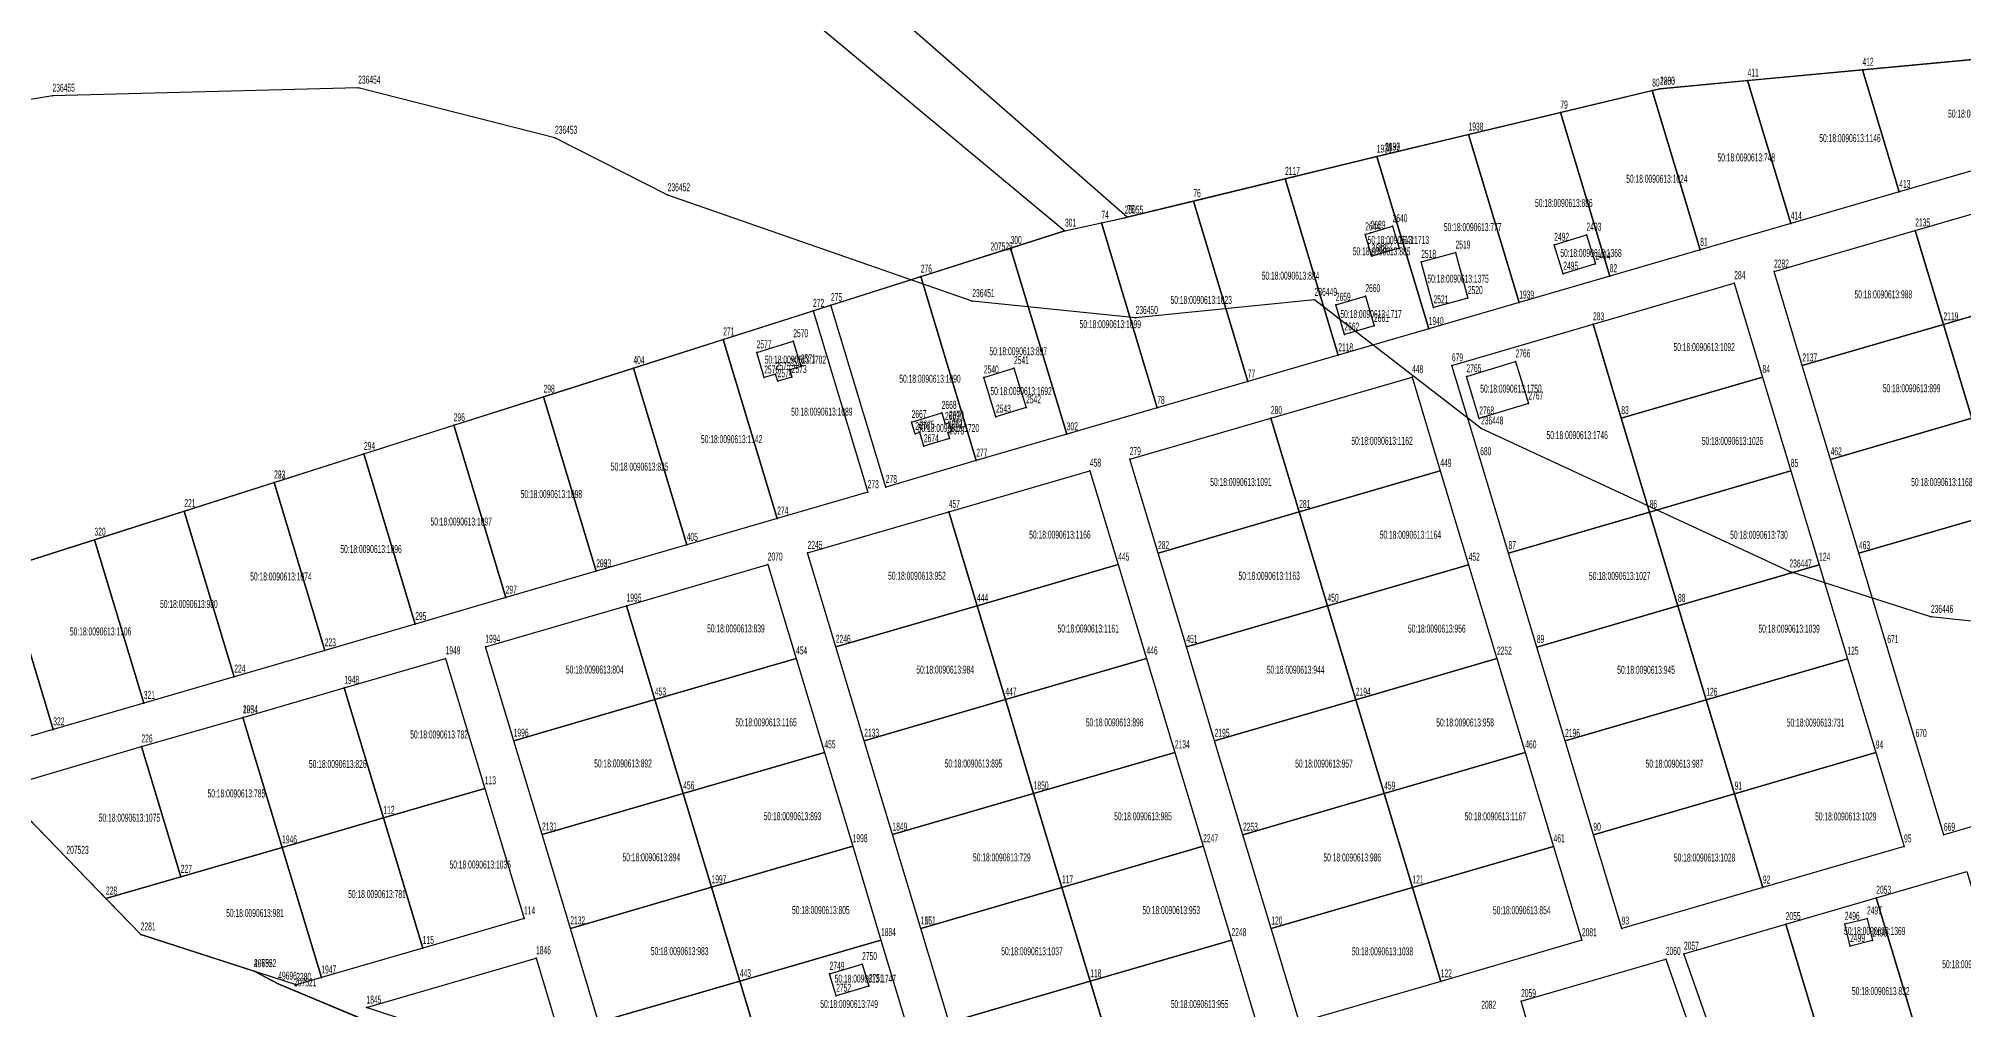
# Model space of a CAD drawing. Extents: x 1277570 to 1279623, y 422293 to 424918.
# Drawn here: x 1278374 to 1278885, y 424213 to 424471 of the extents above; entities that cross this region are included whole.
import ezdxf

# ---------------------------------------------------------------- set-up
doc = ezdxf.new("R2010")
doc.units = 0
doc.layers.get('0').update_dxf_attribs({"linetype": 'CONTINUOUS'})

msp = doc.modelspace()

# ---------------------------------------------------------------- linework, layer by layer
at = {"color": 7, "linetype": 'CONTINUOUS'}
for points in [[(1278217.310002, 424630.240002), (1278459.419999, 424646.09), (1278495.090002, 424652.710002), (1278557.289999, 424634.169999), (1278569.179999, 424579.909998), (1278540.079999, 424569), (1278495.13, 424567.680001), (1278489.159999, 424516.739998), (1278565.220002, 424487.300001), (1278646.220001, 424419.919999), (1278341.440001, 424322.930001), (1278339.080002, 424342.91), (1278305.419999, 424441.240001), (1278290.05, 424503.210001)], [(1278857.769999, 424462.590001), (1278898.489998, 424466.4), (1278906.03, 424441.400002), (1278867.539998, 424430.2)], [(1278827.3, 424459.730001), (1278857.769999, 424462.590001), (1278867.539998, 424430.2), (1278838.74, 424421.819999)], [(1278777.639998, 424451.229998), (1278801.989998, 424457.060001), (1278814.729999, 424414.839998), (1278790.719998, 424407.849998)], [(1278801.989998, 424457.060001), (1278804.060001, 424457.560002), (1278827.3, 424459.730001), (1278838.74, 424421.819999), (1278814.729999, 424414.839998)], [(1278753.279998, 424445.4), (1278777.639998, 424451.229998), (1278790.719998, 424407.849998), (1278766.720002, 424400.860002)], [(1278728.929998, 424439.559998), (1278731.119998, 424440.090002), (1278753.279998, 424445.4), (1278766.720002, 424400.860002), (1278742.710001, 424393.880001)], [(1278704.599999, 424433.659999), (1278728.929998, 424439.559998), (1278742.710001, 424393.880001), (1278718.71, 424386.89)], [(1278680.270001, 424427.760001), (1278704.599999, 424433.659999), (1278718.71, 424386.89), (1278694.699999, 424379.909999)], [(1278871.759998, 424419.980001), (1278909.199998, 424430.870001), (1278916.709998, 424405.980001), (1278879.259998, 424395.080001)], [(1278655.879999, 424422.019998), (1278662.749999, 424423.510002), (1278680.270001, 424427.760001), (1278694.699999, 424379.909999), (1278670.699998, 424372.919999)], [(1278631.789998, 424415.33), (1278646.220001, 424419.919999), (1278655.879999, 424422.019998), (1278670.699998, 424372.919999), (1278646.690002, 424365.929998)], [(1278727.299999, 424419.360002), (1278733.120002, 424421.11), (1278734.850001, 424415.33), (1278729.029999, 424413.590001), (1278727.6, 424413.16), (1278725.870001, 424418.930002)], [(1278834.309998, 424409.080001), (1278871.759998, 424419.980001), (1278879.259998, 424395.080001), (1278841.819998, 424384.180002)], [(1278607.960001, 424407.739999), (1278631.789998, 424415.33), (1278646.690002, 424365.929998), (1278622.690001, 424358.950002)], [(1278776.009999, 424416.180001), (1278784.570002, 424418.840002), (1278786.950002, 424411.170001), (1278778.4, 424408.509999)], [(1278740.720002, 424411.649998), (1278749.829999, 424414.11), (1278753.099998, 424402.059998), (1278743.99, 424399.59)], [(1278584.140001, 424400.170002), (1278607.960001, 424407.739999), (1278622.690001, 424358.950002), (1278598.68, 424351.960001)], [(1278786.300001, 424395.1), (1278823.750001, 424406), (1278831.250001, 424381.11), (1278793.800001, 424370.21)], [(1278879.259998, 424395.080001), (1278916.709998, 424405.980001), (1278924.219998, 424381.090001), (1278886.769998, 424370.190001)], [(1278718.059999, 424400.280001), (1278725.899998, 424402.559999), (1278728.199998, 424394.67), (1278720.349999, 424392.390002)], [(1278555.549999, 424391.069999), (1278579.380001, 424398.65), (1278593.879998, 424350.570001), (1278569.880002, 424343.580001)], [(1278748.850001, 424384.200001), (1278786.300001, 424395.1), (1278793.800001, 424370.21), (1278801.320001, 424345.32), (1278763.870001, 424334.420001), (1278756.360001, 424359.32)], [(1278841.819998, 424384.180002), (1278879.259998, 424395.080001), (1278886.769998, 424370.190001), (1278849.329999, 424359.290002)], [(1278531.719998, 424383.479998), (1278555.549999, 424391.069999), (1278569.880002, 424343.580001), (1278545.870001, 424336.59)], [(1278574.14, 424390.61), (1278576.16, 424383.920002), (1278573.160001, 424383.019999), (1278573.739998, 424381.11), (1278570.009999, 424379.989999), (1278569.439998, 424381.899999), (1278566.439999, 424380.990002), (1278564.429999, 424387.67)], [(1278752.729998, 424381.299999), (1278765.749999, 424385.25), (1278769.139999, 424374.080001), (1278756.119998, 424370.13)], [(1278507.900002, 424375.900001), (1278531.719998, 424383.479998), (1278545.870001, 424336.59), (1278521.87, 424329.609999)], [(1278624.700001, 424381.02), (1278632.690002, 424383.479998), (1278635.900002, 424373.07), (1278627.910001, 424370.610002)], [(1278700.839999, 424370.229999), (1278738.289999, 424381.129999), (1278745.789999, 424356.239999), (1278708.349999, 424345.339999)], [(1278793.800001, 424370.21), (1278831.250001, 424381.11), (1278838.760001, 424356.22), (1278801.320001, 424345.32)], [(1278484.07, 424368.32), (1278507.900002, 424375.900001), (1278521.859999, 424329.609999), (1278497.859999, 424322.619999)], [(1278605.539999, 424369.189999), (1278613.51, 424371.6), (1278614.389998, 424368.689998), (1278615.44, 424369.01), (1278616.149999, 424366.68), (1278615.100001, 424366.359998), (1278615.560001, 424364.820002), (1278608.790002, 424362.770001), (1278607.690002, 424366.380002), (1278606.500002, 424366.019998)], [(1278663.389999, 424359.339999), (1278700.839999, 424370.229999), (1278708.349999, 424345.339999), (1278670.899999, 424334.44)], [(1278849.329999, 424359.290002), (1278886.769998, 424370.190001), (1278894.279998, 424345.290002), (1278856.839999, 424334.400002)], [(1278460.25, 424360.739998), (1278484.07, 424368.32), (1278497.859999, 424322.619999), (1278473.850002, 424315.629998)], [(1278436.419998, 424353.150002), (1278460.25, 424360.739998), (1278473.850002, 424315.629998), (1278449.850002, 424308.650002)], [(1278615.380002, 424345.359998), (1278652.830002, 424356.260002), (1278660.340002, 424331.370002), (1278622.890002, 424320.469998)], [(1278708.349999, 424345.339999), (1278745.789999, 424356.239999), (1278753.299999, 424331.349999), (1278715.859999, 424320.449999)], [(1278801.320001, 424345.32), (1278838.760001, 424356.22), (1278846.270001, 424331.32), (1278808.830002, 424320.43)], [(1278412.600002, 424345.570001), (1278436.419998, 424353.160002), (1278449.850002, 424308.650002), (1278425.84, 424301.67)], [(1278388.770001, 424337.989999), (1278412.600002, 424345.570001), (1278425.84, 424301.67), (1278401.84, 424294.68)], [(1278577.930001, 424334.469998), (1278615.380002, 424345.359998), (1278622.890002, 424320.469998), (1278585.440002, 424309.569999)], [(1278670.899999, 424334.44), (1278708.349999, 424345.339999), (1278715.859999, 424320.449999), (1278678.409999, 424309.55)], [(1278763.870001, 424334.420001), (1278801.320001, 424345.32), (1278808.830002, 424320.43), (1278771.380001, 424309.530001)], [(1278894.289999, 424345.290002), (1278901.799999, 424320.400002), (1278939.239999, 424331.300001), (1278946.759999, 424306.410001), (1278951.930002, 424289.23), (1278946.530002, 424279.260002), (1278916.819999, 424270.620002), (1278879.369999, 424259.720002), (1278871.859999, 424284.609998), (1278864.349999, 424309.499998), (1278856.839999, 424334.400002), (1278894.279998, 424345.290002)], [(1278364.95, 424330.409998), (1278388.770001, 424337.989999), (1278401.84, 424294.68), (1278377.829999, 424287.689999)], [(1278341.440001, 424322.930001), (1278364.95, 424330.409998), (1278377.829999, 424287.689999), (1278354.769999, 424280.979998), (1278331.180001, 424305.290001)], [(1278529.92, 424320.490002), (1278567.37, 424331.390001), (1278574.88, 424306.500001), (1278537.43, 424295.600002)], [(1278622.890002, 424320.469998), (1278660.340002, 424331.370002), (1278667.840002, 424306.480002), (1278630.400002, 424295.579998)], [(1278715.859999, 424320.449999), (1278753.299999, 424331.349999), (1278760.82, 424306.449999), (1278723.369999, 424295.559999)], [(1278808.830002, 424320.43), (1278846.270001, 424331.32), (1278853.780001, 424306.43), (1278816.340002, 424295.530001)], [(1278492.469999, 424309.600002), (1278529.92, 424320.490002), (1278537.43, 424295.600002), (1278499.979999, 424284.700002)], [(1278585.440002, 424309.569999), (1278622.890002, 424320.469998), (1278630.400002, 424295.579998), (1278592.950002, 424284.679999)], [(1278678.409999, 424309.55), (1278715.859999, 424320.449999), (1278723.369999, 424295.559999), (1278685.919999, 424284.66)], [(1278771.380001, 424309.530001), (1278808.830002, 424320.43), (1278816.340002, 424295.530001), (1278778.890001, 424284.630001)], [(1278455.019999, 424298.700002), (1278481.909998, 424306.52), (1278492.31, 424272.059999), (1278465.420002, 424264.230001)], [(1278537.43, 424295.600002), (1278574.88, 424306.500001), (1278582.39, 424281.600002), (1278544.94, 424270.710002)], [(1278630.400002, 424295.579998), (1278667.840002, 424306.480002), (1278675.360002, 424281.579998), (1278637.910002, 424270.679998)], [(1278723.369999, 424295.559999), (1278760.82, 424306.449999), (1278768.33, 424281.559999), (1278730.88, 424270.66)], [(1278816.340002, 424295.530001), (1278853.780001, 424306.43), (1278861.300002, 424281.54), (1278823.850002, 424270.640001)], [(1278428.140001, 424290.88), (1278455.019999, 424298.700002), (1278465.420002, 424264.230001), (1278438.529999, 424256.4)], [(1278499.979999, 424284.700002), (1278537.43, 424295.600002), (1278544.94, 424270.710002), (1278507.49, 424259.810002)], [(1278592.950002, 424284.679999), (1278630.400002, 424295.579998), (1278637.910002, 424270.679998), (1278600.460002, 424259.789999)], [(1278685.919999, 424284.66), (1278723.369999, 424295.559999), (1278730.88, 424270.66), (1278693.429999, 424259.76)], [(1278778.890001, 424284.630001), (1278816.340002, 424295.530001), (1278823.850002, 424270.640001), (1278786.400002, 424259.740001)], [(1278401.220001, 424283.150002), (1278428.140001, 424290.87), (1278438.529999, 424256.4), (1278411.65, 424248.580002)], [(1278363.439998, 424272.049999), (1278401.220001, 424283.150002), (1278411.65, 424248.580002), (1278391.810002, 424242.810001)], [(1278544.94, 424270.710002), (1278582.39, 424281.600002), (1278589.9, 424256.710002), (1278552.45, 424245.820002)], [(1278637.910002, 424270.679998), (1278675.360002, 424281.579998), (1278682.869998, 424256.689998), (1278645.420002, 424245.789998)], [(1278730.88, 424270.66), (1278768.33, 424281.559999), (1278775.84, 424256.669999), (1278738.39, 424245.77)], [(1278823.850002, 424270.640001), (1278861.300002, 424281.54), (1278868.810002, 424256.640001), (1278831.360002, 424245.740001)], [(1278465.420002, 424264.230001), (1278492.31, 424272.059999), (1278502.719999, 424237.540001), (1278475.840001, 424229.719998)], [(1278507.49, 424259.810002), (1278544.94, 424270.710002), (1278552.45, 424245.820002), (1278515, 424234.920002)], [(1278600.460002, 424259.789999), (1278637.910002, 424270.679998), (1278645.420002, 424245.789998), (1278607.970002, 424234.899998)], [(1278693.429999, 424259.76), (1278730.88, 424270.66), (1278738.39, 424245.77), (1278700.939999, 424234.87)], [(1278786.400002, 424259.740001), (1278823.850002, 424270.640001), (1278831.360002, 424245.740001), (1278793.910002, 424234.850001)], [(1278438.529999, 424256.4), (1278465.420002, 424264.230001), (1278475.840001, 424229.719998), (1278448.950002, 424221.890001)], [(1278552.45, 424245.820002), (1278589.9, 424256.710002), (1278597.41, 424231.820001), (1278559.96, 424220.920002)], [(1278645.420002, 424245.789998), (1278682.869998, 424256.689998), (1278690.379998, 424231.789998), (1278652.930002, 424220.899998)], [(1278738.39, 424245.77), (1278775.84, 424256.669999), (1278783.35, 424231.77), (1278745.9, 424220.88)], [(1278391.810002, 424242.810001), (1278411.65, 424248.580002), (1278438.529999, 424256.4), (1278448.950002, 424221.890001), (1278442.279998, 424219.949998), (1278401.03, 424233.300001)], [(1278861.419999, 424243.040002), (1278885.419999, 424250.019999), (1278898.7, 424206.029999), (1278874.779998, 424198.759999)], [(1278515, 424234.920002), (1278552.45, 424245.820002), (1278559.96, 424220.920002), (1278522.51, 424210.019998)], [(1278607.970002, 424234.889999), (1278645.420002, 424245.789998), (1278652.930002, 424220.899998), (1278615.480002, 424209.999999)], [(1278700.939999, 424234.87), (1278738.39, 424245.77), (1278745.9, 424220.88), (1278708.45, 424209.98)], [(1278837.410002, 424236.050002), (1278861.419999, 424243.040002), (1278874.779998, 424198.759999), (1278850.860002, 424191.49)], [(1278853.079998, 424236.119998), (1278858.98, 424237.55), (1278860.399998, 424231.68), (1278854.500001, 424230.250002)], [(1278559.96, 424220.920002), (1278597.41, 424231.820001), (1278604.92, 424206.930001), (1278567.47, 424196.030002)], [(1278652.930002, 424220.899998), (1278690.379998, 424231.789998), (1278697.889998, 424206.899998), (1278660.439998, 424196.009998)], [(1278810.419999, 424228.200001), (1278837.410002, 424236.050002), (1278850.860002, 424191.49), (1278825.909999, 424183.899999)], [(1278460.920001, 424213.920002), (1278505.899998, 424227.01), (1278521.070001, 424176.7), (1278472.99, 424210.009998)], [(1278767.209999, 424215.619999), (1278805.610001, 424226.800002), (1278813.870002, 424203.169999), (1278773.969998, 424192.369999)], [(1278522.51, 424210.019998), (1278559.96, 424220.920002), (1278567.47, 424196.030002), (1278530.02, 424185.129998)], [(1278583.780001, 424222.86), (1278592.400002, 424225.45), (1278594.150002, 424219.620002), (1278585.530001, 424217.040002)], [(1278615.480002, 424209.999999), (1278652.930002, 424220.899998), (1278660.439998, 424196.009998), (1278622.990002, 424185.109999)]]:
    msp.add_lwpolyline(points, close=True, dxfattribs=at)
for points in [[(1278945.530002, 424470.800001), (1278804.060001, 424457.550002), (1278731.129998, 424440.090002), (1278662.749999, 424423.510002), (1278588.53, 424488.44)], [(1278353.749998, 424326.849999), (1278436.419998, 424353.160002), (1278460.25, 424360.739998), (1278484.07, 424368.32), (1278555.549999, 424391.069999), (1278579.380001, 424398.65), (1278584.140001, 424400.170002), (1278626.450001, 424413.629998), (1278631.789998, 424415.33), (1278646.220001, 424419.919999), (1278655.879999, 424422.019998), (1278662.05, 424423.36), (1278662.749999, 424423.510002), (1278680.270001, 424427.760001), (1278704.599999, 424433.659999), (1278728.929998, 424439.559998), (1278731.119998, 424440.090002), (1278753.279998, 424445.4), (1278777.639998, 424451.229998), (1278801.989998, 424457.060001), (1278804.060001, 424457.560002), (1278827.3, 424459.730001), (1278857.769999, 424462.590001), (1278898.489998, 424466.4)], [(1278922.759999, 424312.519998), (1278875.940002, 424317.509999), (1278838.400001, 424329.549998), (1278756.589999, 424367.469999), (1278712.449998, 424401.570001), (1278664.939998, 424396.779998), (1278621.629998, 424401.24), (1278540.82, 424429.310001), (1278510.930002, 424444.54), (1278458.720001, 424457.840001), (1278377.630002, 424455.709999), (1278318.460001, 424445.800002)], [(1278331.180001, 424305.290001), (1278401.03, 424233.300001), (1278431.109998, 424223.559999), (1278437.509998, 424220.250001), (1278489.750001, 424198.269998), (1278504.94, 424187.150001), (1278496.51, 424175.539998), (1278457.299999, 424191.91), (1278412.089999, 424207.399999), (1278375.950001, 424210.009998), (1278368.219999, 424212.200002)], [(1278368.209998, 424212.210001), (1278375.960001, 424210.009998), (1278412.089999, 424207.399999), (1278457.299999, 424191.91), (1278496.51, 424175.539998), (1278496.52, 424175.550002), (1278504.94, 424187.150001), (1278489.870002, 424198.31), (1278489.799999, 424198.360002), (1278441.719998, 424218.479998), (1278437.509998, 424220.250001), (1278431.109998, 424223.559999), (1278431.080001, 424223.569999), (1278401.03, 424233.300001), (1278381.319999, 424253.62), (1278363.439998, 424272.049999)]]:
    msp.add_lwpolyline(points, dxfattribs=at)
at = {"color": 7}
for p in [(1278857.769999, 424462.590001), (1278377.630002, 424455.709999), (1278458.720001, 424457.840001), (1278801.989998, 424457.060001), (1278804.060001, 424457.560002), (1278804.060001, 424457.550002), (1278827.3, 424459.730001), (1278777.639998, 424451.229998), (1278510.930002, 424444.54), (1278753.279998, 424445.4), (1278728.929998, 424439.559998), (1278731.119998, 424440.090002), (1278731.129998, 424440.090002), (1278704.599999, 424433.659999), (1278867.539998, 424430.2), (1278540.82, 424429.310001), (1278680.270001, 424427.760001), (1278646.220001, 424419.919999), (1278655.879999, 424422.019998), (1278662.05, 424423.36), (1278662.749999, 424423.510002), (1278733.120002, 424421.11), (1278838.74, 424421.819999), (1278871.759998, 424419.980001), (1278631.789998, 424415.33), (1278725.870001, 424418.930002), (1278727.299999, 424419.360002), (1278734.850001, 424415.33), (1278776.009999, 424416.180001), (1278784.570002, 424418.840002), (1278814.729999, 424414.839998), (1278626.450001, 424413.629998), (1278727.6, 424413.16), (1278729.029999, 424413.590001), (1278740.720002, 424411.649998), (1278749.829999, 424414.11), (1278786.950002, 424411.170001), (1278607.960001, 424407.739999), (1278778.4, 424408.509999), (1278790.719998, 424407.849998), (1278823.750001, 424406), (1278834.309998, 424409.080001), (1278584.140001, 424400.170002), (1278621.629998, 424401.24), (1278712.449998, 424401.570001), (1278718.059999, 424400.280001), (1278725.899998, 424402.559999), (1278743.99, 424399.59), (1278753.099998, 424402.059998), (1278766.720002, 424400.860002), (1278579.380001, 424398.65), (1278664.939998, 424396.779998), (1278728.199998, 424394.67), (1278786.300001, 424395.1), (1278879.259998, 424395.080001), (1278555.549999, 424391.069999), (1278574.14, 424390.61), (1278720.349999, 424392.390002), (1278742.710001, 424393.880001), (1278564.429999, 424387.67), (1278718.71, 424386.89), (1278748.850001, 424384.200001), (1278765.749999, 424385.25), (1278841.819998, 424384.180002), (1278531.719998, 424383.479998), (1278566.439999, 424380.990002), (1278569.439998, 424381.899999), (1278570.009999, 424379.989999), (1278573.160001, 424383.019999), (1278573.739998, 424381.11), (1278576.16, 424383.920002), (1278624.700001, 424381.02), (1278632.690002, 424383.479998), (1278694.699999, 424379.909999), (1278738.289999, 424381.129999), (1278752.729998, 424381.299999), (1278831.250001, 424381.11), (1278507.900002, 424375.900001), (1278769.139999, 424374.080001), (1278605.539999, 424369.189999), (1278613.51, 424371.6), (1278615.44, 424369.01), (1278627.910001, 424370.610002), (1278635.900002, 424373.07), (1278670.699998, 424372.919999), (1278700.839999, 424370.229999), (1278756.119998, 424370.13), (1278793.800001, 424370.21), (1278484.07, 424368.32), (1278606.500002, 424366.019998), (1278607.690002, 424366.380002), (1278614.389998, 424368.689998), (1278615.100001, 424366.359998), (1278615.560001, 424364.820002), (1278616.149999, 424366.68), (1278646.690002, 424365.929998), (1278756.589999, 424367.469999), (1278460.25, 424360.739998), (1278608.790002, 424362.770001), (1278622.690001, 424358.950002), (1278663.389999, 424359.339999), (1278756.360001, 424359.32), (1278849.329999, 424359.290002), (1278652.830002, 424356.260002), (1278745.789999, 424356.239999), (1278838.760001, 424356.22), (1278436.419998, 424353.160002), (1278436.419998, 424353.150002), (1278593.879998, 424350.570001), (1278598.68, 424351.960001), (1278412.600002, 424345.570001), (1278569.880002, 424343.580001), (1278615.380002, 424345.359998), (1278708.349999, 424345.339999), (1278801.320001, 424345.32), (1278388.770001, 424337.989999), (1278545.870001, 424336.59), (1278577.930001, 424334.469998), (1278670.899999, 424334.44), (1278763.870001, 424334.420001), (1278856.839999, 424334.400002), (1278521.859999, 424329.609999), (1278521.87, 424329.609999), (1278567.37, 424331.390001), (1278660.340002, 424331.370002), (1278753.299999, 424331.349999), (1278838.400001, 424329.549998), (1278846.270001, 424331.32), (1278497.859999, 424322.619999), (1278529.92, 424320.490002), (1278622.890002, 424320.469998), (1278715.859999, 424320.449999), (1278808.830002, 424320.43), (1278473.850002, 424315.629998), (1278875.940002, 424317.509999), (1278449.850002, 424308.650002), (1278492.469999, 424309.600002), (1278585.440002, 424309.569999), (1278678.409999, 424309.55), (1278771.380001, 424309.530001), (1278864.349999, 424309.499998), (1278481.909998, 424306.52), (1278574.88, 424306.500001), (1278667.840002, 424306.480002), (1278760.82, 424306.449999), (1278853.780001, 424306.43), (1278425.84, 424301.67), (1278455.019999, 424298.700002), (1278401.84, 424294.68), (1278537.43, 424295.600002), (1278630.400002, 424295.579998), (1278723.369999, 424295.559999), (1278816.340002, 424295.530001), (1278377.829999, 424287.689999), (1278428.140001, 424290.88), (1278428.140001, 424290.87), (1278401.220001, 424283.150002), (1278499.979999, 424284.700002), (1278592.950002, 424284.679999), (1278685.919999, 424284.66), (1278778.890001, 424284.630001), (1278871.859999, 424284.609998), (1278582.39, 424281.600002), (1278675.360002, 424281.579998), (1278768.33, 424281.559999), (1278861.300002, 424281.54), (1278492.31, 424272.059999), (1278544.94, 424270.710002), (1278637.910002, 424270.679998), (1278730.88, 424270.66), (1278823.850002, 424270.640001), (1278465.420002, 424264.230001), (1278507.49, 424259.810002), (1278589.9, 424256.710002), (1278600.460002, 424259.789999), (1278682.869998, 424256.689998), (1278693.429999, 424259.76), (1278775.84, 424256.669999), (1278786.400002, 424259.740001), (1278868.810002, 424256.640001), (1278879.369999, 424259.720002), (1278381.319999, 424253.62), (1278438.529999, 424256.4), (1278411.65, 424248.580002), (1278391.810002, 424242.810001), (1278552.45, 424245.820002), (1278645.420002, 424245.789998), (1278738.39, 424245.77), (1278831.360002, 424245.740001), (1278861.419999, 424243.040002), (1278502.719999, 424237.540001), (1278853.079998, 424236.119998), (1278858.98, 424237.55), (1278401.03, 424233.300001), (1278515, 424234.920002), (1278597.41, 424231.820001), (1278607.970002, 424234.899998), (1278607.970002, 424234.889999), (1278690.379998, 424231.789998), (1278700.939999, 424234.87), (1278783.35, 424231.77), (1278793.910002, 424234.850001), (1278837.410002, 424236.050002), (1278860.399998, 424231.68), (1278475.840001, 424229.719998), (1278505.899998, 424227.01), (1278805.610001, 424226.800002), (1278810.419999, 424228.200001), (1278854.500001, 424230.250002), (1278431.080001, 424223.569999), (1278431.109998, 424223.559999), (1278448.950002, 424221.890001), (1278559.96, 424220.920002), (1278583.780001, 424222.86), (1278592.400002, 424225.45), (1278652.930002, 424220.899998), (1278745.9, 424220.88), (1278437.509998, 424220.250001), (1278441.719998, 424218.479998), (1278442.279998, 424219.949998), (1278585.530001, 424217.040002), (1278594.150002, 424219.620002), (1278460.920001, 424213.920002), (1278767.209999, 424215.619999)]:
    msp.add_point(p, dxfattribs=at)

# ---------------------------------------------------------------- texts
at = {"color": 7, "width": 0.5}
for s, height, p in [('236454', 2.122557, (1278458.720001, 424458.912441)), ('2200', 2.122557, (1278804.060001, 424458.622443)), ('1883', 2.122557, (1278804.060001, 424458.632442)), ('411', 2.122557, (1278827.3, 424460.802441)), ('412', 2.122557, (1278857.769999, 424463.662441)), ('236455', 2.122561, (1278377.630002, 424456.78244)), ('80', 2.122557, (1278801.989998, 424458.132441)), ('79', 2.122557, (1278777.639998, 424452.302443)), ('50:18:0090613:936', 2.122557, (1278880.482484, 424449.88893)), ('236453', 2.122557, (1278510.930002, 424445.61244)), ('1938', 2.122557, (1278753.279998, 424446.472441)), ('50:18:0090613:1146', 2.122557, (1278846.324488, 424443.414309)), ('1936', 2.122557, (1278728.929998, 424440.632443)), ('2199', 2.122557, (1278731.129998, 424441.162443)), ('1937', 2.122557, (1278731.119998, 424441.162443)), ('50:18:0090613:748', 2.122557, (1278819.312215, 424438.288818)), ('2117', 2.122561, (1278704.599999, 424434.732441)), ('236452', 2.122557, (1278540.82, 424430.382441)), ('76', 2.122557, (1278680.270001, 424428.832441)), ('50:18:0090613:1024', 2.122561, (1278795.090911, 424432.631641)), ('413', 2.122561, (1278867.539998, 424431.272441)), ('74', 2.122557, (1278655.879999, 424423.092443)), ('25055', 2.122557, (1278662.05, 424424.432441)), ('75', 2.122557, (1278662.749999, 424424.582442)), ('50:18:0090613:886', 2.122557, (1278770.911288, 424426.224733)), ('414', 2.122561, (1278838.74, 424422.892441)), ('301', 2.122561, (1278646.220001, 424420.992441)), ('2644', 2.122557, (1278725.870001, 424420.002442)), ('2639', 2.122557, (1278727.299999, 424420.432442)), ('2640', 2.122557, (1278733.120002, 424422.182441)), ('50:18:0090613:777', 2.122557, (1278746.733796, 424419.814456)), ('2493', 2.122557, (1278784.570002, 424419.912442)), ('2135', 2.122557, (1278871.759998, 424421.052441)), ('207525', 2.122561, (1278626.450001, 424414.70244)), ('300', 2.122557, (1278631.789998, 424416.40244)), ('50:18:0090613:885', 2.122557, (1278722.564951, 424413.387447)), ('50:18:0090613:1713', 2.122561, (1278726.508709, 424416.425943)), ('2643', 2.122557, (1278727.6, 424414.232441)), ('2642', 2.122557, (1278729.029999, 424414.662441)), ('2641', 2.122557, (1278734.850001, 424416.40244)), ('2518', 2.122557, (1278740.720002, 424412.722443)), ('2519', 2.122557, (1278749.829999, 424415.182441)), ('2492', 2.122557, (1278776.009999, 424417.252441)), ('50:18:0090613:1368', 2.122561, (1278777.629852, 424412.968079)), ('81', 2.122561, (1278814.729999, 424415.91244)), ('276', 2.122561, (1278607.960001, 424408.812441)), ('2495', 2.122561, (1278778.4, 424409.582441)), ('2494', 2.122557, (1278786.950002, 424412.242441)), ('82', 2.122557, (1278790.719998, 424408.922443)), ('2282', 2.122557, (1278834.309998, 424410.152442)), ('50:18:0090613:884', 2.122557, (1278698.399345, 424406.944338)), ('236449', 2.122557, (1278712.449998, 424402.642441)), ('2660', 2.122561, (1278725.899998, 424403.63244)), ('50:18:0090613:1375', 2.122561, (1278742.361883, 424406.144543)), ('2520', 2.122557, (1278753.099998, 424403.132443)), ('284', 2.122561, (1278823.750001, 424407.072441)), ('272', 2.122557, (1278579.380001, 424399.72244)), ('275', 2.122557, (1278584.140001, 424401.242442)), ('236451', 2.122557, (1278621.629998, 424402.31244)), ('236450', 2.122557, (1278664.939998, 424397.852443)), ('50:18:0090613:1023', 2.122557, (1278674.220825, 424400.514127)), ('2659', 2.122557, (1278718.059999, 424401.352441)), ('2521', 2.122557, (1278743.99, 424400.662441)), ('1939', 2.122557, (1278766.720002, 424401.932442)), ('50:18:0090613:988', 2.122557, (1278855.662012, 424401.982854)), ('50:18:0090613:1099', 2.122557, (1278650.092454, 424394.083276)), ('50:18:0090613:1717', 2.122557, (1278719.275776, 424396.766774)), ('2662', 2.122557, (1278720.349999, 424393.462442)), ('2661', 2.122557, (1278728.199998, 424395.74244)), ('1940', 2.122557, (1278742.710001, 424394.952441)), ('283', 2.122557, (1278786.300001, 424396.172441)), ('2119', 2.122557, (1278879.259998, 424396.152442)), ('271', 2.122561, (1278555.549999, 424392.14244)), ('2577', 2.122557, (1278564.429999, 424388.74244)), ('2570', 2.122557, (1278574.14, 424391.68244)), ('2118', 2.122557, (1278718.71, 424387.962441)), ('50:18:0090613:1092', 2.122557, (1278807.650002, 424388.00744)), ('404', 2.122557, (1278531.719998, 424384.552443)), ('2576', 2.122557, (1278566.439999, 424382.062442)), ('50:18:0090613:1702', 2.122561, (1278566.569308, 424384.667666)), ('2575', 2.122561, (1278569.439998, 424382.972441)), ('2572', 2.122561, (1278573.160001, 424384.092441)), ('2573', 2.122561, (1278573.739998, 424382.182441)), ('2571', 2.122557, (1278576.16, 424384.992442)), ('2540', 2.122557, (1278624.700001, 424382.09244)), ('50:18:0090613:897', 2.122557, (1278626.181435, 424386.899641)), ('2541', 2.122557, (1278632.690002, 424384.552443)), ('448', 2.122561, (1278738.289999, 424382.20244)), ('679', 2.122557, (1278748.850001, 424385.272441)), ('2765', 2.122561, (1278752.729998, 424382.37244)), ('2766', 2.122557, (1278765.749999, 424386.32244)), ('84', 2.122561, (1278831.250001, 424382.182441)), ('2137', 2.122557, (1278841.819998, 424385.252442)), ('298', 2.122557, (1278507.900002, 424376.972441)), ('2574', 2.122561, (1278570.009999, 424381.062441)), ('50:18:0090613:1090', 2.122557, (1278602.267205, 424379.612429)), ('77', 2.122561, (1278694.699999, 424380.982441)), ('50:18:0090613:1750', 2.122561, (1278756.38739, 424376.98248)), ('50:18:0090613:899', 2.122557, (1278863.169999, 424377.087442)), ('2668', 2.122557, (1278613.51, 424372.67244)), ('50:18:0090613:1692', 2.122561, (1278626.447828, 424376.337479)), ('2542', 2.122557, (1278635.900002, 424374.14244)), ('78', 2.122561, (1278670.699998, 424373.99244)), ('2767', 2.122557, (1278769.139999, 424375.152442)), ('296', 2.122561, (1278484.07, 424369.392441)), ('50:18:0090613:1089', 2.122557, (1278573.571649, 424370.878625)), ('2667', 2.122561, (1278605.539999, 424370.262441)), ('2676', 2.122557, (1278606.500002, 424367.092443)), ('2675', 2.122557, (1278607.690002, 424367.452442)), ('2669', 2.122561, (1278614.389998, 424369.76244)), ('2672', 2.122557, (1278615.100001, 424367.432443)), ('2670', 2.122561, (1278615.44, 424370.082441)), ('2671', 2.122561, (1278616.149999, 424367.752441)), ('2543', 2.122557, (1278627.910001, 424371.682442)), ('302', 2.122557, (1278646.690002, 424367.002443)), ('280', 2.122561, (1278700.839999, 424371.302441)), ('2768', 2.122557, (1278756.119998, 424371.20244)), ('236448', 2.122561, (1278756.589999, 424368.54244)), ('83', 2.122557, (1278793.800001, 424371.282441)), ('294', 2.122557, (1278460.25, 424361.812443)), ('50:18:0090613:1142', 2.122561, (1278549.655283, 424363.59032)), ('50:18:0090613:1720', 2.122561, (1278607.160903, 424366.544629)), ('2674', 2.122557, (1278608.790002, 424363.842441)), ('2673', 2.122557, (1278615.560001, 424365.892442)), ('50:18:0090613:1162', 2.122557, (1278722.192013, 424363.137854)), ('50:18:0090613:1746', 2.122561, (1278773.958394, 424364.661973)), ('50:18:0090613:1026', 2.122561, (1278815.157013, 424363.117852)), ('277', 2.122557, (1278622.690001, 424360.022442)), ('458', 2.122557, (1278652.830002, 424357.332442)), ('279', 2.122561, (1278663.389999, 424360.412441)), ('449', 2.122561, (1278745.789999, 424357.31244)), ('680', 2.122557, (1278756.360001, 424360.392441)), ('85', 2.122561, (1278838.760001, 424357.292441)), ('462', 2.122557, (1278849.329999, 424360.362442)), ('222', 2.122557, (1278436.419998, 424354.232442)), ('293', 2.122557, (1278436.419998, 424354.222442)), ('50:18:0090613:825', 2.122561, (1278525.7406, 424356.305409)), ('273', 2.122557, (1278593.879998, 424351.642442)), ('278', 2.122557, (1278598.68, 424353.032441)), ('50:18:0090613:1091', 2.122557, (1278684.743894, 424352.239453)), ('50:18:0090613:1168', 2.122557, (1278870.681107, 424352.195429)), ('221', 2.122557, (1278412.600002, 424346.642441)), ('50:18:0090613:1098', 2.122557, (1278501.822612, 424349.023872)), ('457', 2.122557, (1278615.380002, 424346.432443)), ('281', 2.122561, (1278708.349999, 424346.412441)), ('86', 2.122557, (1278801.320001, 424346.392441)), ('50:18:0090613:1097', 2.122561, (1278477.90907, 424341.736128)), ('274', 2.122557, (1278569.880002, 424344.652441)), ('320', 2.122561, (1278388.770001, 424339.062441)), ('405', 2.122557, (1278545.870001, 424337.662441)), ('50:18:0090613:1166', 2.122557, (1278636.735, 424338.267443)), ('50:18:0090613:1164', 2.122561, (1278729.7, 424338.24744)), ('50:18:0090613:730', 2.122557, (1278822.671106, 424338.225432)), ('50:18:0090613:1096', 2.122557, (1278453.993855, 424334.455157)), ('2070', 2.122557, (1278567.37, 424332.462441)), ('2245', 2.122557, (1278577.930001, 424335.542443)), ('445', 2.122557, (1278660.340002, 424332.442442)), ('282', 2.122561, (1278670.899999, 424335.512441)), ('452', 2.122561, (1278753.299999, 424332.42244)), ('87', 2.122557, (1278763.870001, 424335.492441)), ('124', 2.122557, (1278846.270001, 424332.39244)), ('463', 2.122557, (1278856.839999, 424335.472442)), ('50:18:0090613:1074', 2.122557, (1278430.080332, 424327.172499)), ('299', 2.122561, (1278521.859999, 424330.682441)), ('2033', 2.122561, (1278521.87, 424330.682441)), ('50:18:0090613:952', 2.122557, (1278599.283892, 424327.369452)), ('50:18:0090613:1163', 2.122561, (1278692.254998, 424327.347441)), ('50:18:0090613:1027', 2.122557, (1278785.225, 424327.327441)), ('236447', 2.122557, (1278838.400001, 424330.622443)), ('297', 2.122561, (1278497.859999, 424323.69244)), ('1995', 2.122557, (1278529.92, 424321.562442)), ('444', 2.122557, (1278622.890002, 424321.542443)), ('450', 2.122561, (1278715.859999, 424321.522441)), ('88', 2.122557, (1278808.830002, 424321.502441)), ('50:18:0090613:980', 2.122557, (1278406.164027, 424319.889238)), ('295', 2.122557, (1278473.850002, 424316.702443)), ('236446', 2.122561, (1278875.940002, 424318.582441)), ('50:18:0090613:1106', 2.122557, (1278382.25049, 424312.601663)), ('1994', 2.122557, (1278492.469999, 424310.672442)), ('50:18:0090613:839', 2.122557, (1278551.274998, 424313.397442)), ('2246', 2.122561, (1278585.440002, 424310.64244)), ('50:18:0090613:1161', 2.122557, (1278644.242011, 424313.377853)), ('451', 2.122561, (1278678.409999, 424310.622441)), ('50:18:0090613:956', 2.122561, (1278737.214093, 424313.355017)), ('89', 2.122557, (1278771.380001, 424310.602441)), ('50:18:0090613:1039', 2.122557, (1278830.178894, 424313.329454)), ('671', 2.122557, (1278864.349999, 424310.572443)), ('223', 2.122557, (1278449.850002, 424309.722442)), ('1949', 2.122557, (1278481.909998, 424307.59244)), ('454', 2.122557, (1278574.88, 424307.572441)), ('446', 2.122557, (1278667.840002, 424307.552442)), ('2252', 2.122561, (1278760.82, 424307.522441)), ('125', 2.122557, (1278853.780001, 424307.50244)), ('224', 2.122557, (1278425.84, 424302.742441)), ('50:18:0090613:804', 2.122561, (1278513.823895, 424302.499452)), ('50:18:0090613:984', 2.122561, (1278606.795, 424302.47744)), ('50:18:0090613:944', 2.122561, (1278699.764998, 424302.457441)), ('50:18:0090613:945', 2.122561, (1278792.735, 424302.43244)), ('321', 2.122557, (1278401.84, 424295.75244)), ('1948', 2.122557, (1278455.019999, 424299.772443)), ('453', 2.122557, (1278537.43, 424296.672442)), ('447', 2.122557, (1278630.400002, 424296.652443)), ('2194', 2.122561, (1278723.369999, 424296.632441)), ('126', 2.122557, (1278816.340002, 424296.602441)), ('2034', 2.122561, (1278428.140001, 424291.952441)), ('1954', 2.122557, (1278428.140001, 424291.942441)), ('322', 2.122561, (1278377.829999, 424288.762441)), ('50:18:0090613:782', 2.122557, (1278472.539492, 424285.279471)), ('1996', 2.122557, (1278499.979999, 424285.772442)), ('50:18:0090613:1165', 2.122561, (1278558.786107, 424288.50543)), ('2133', 2.122561, (1278592.950002, 424285.75244)), ('50:18:0090613:896', 2.122557, (1278651.752987, 424288.482031)), ('2195', 2.122561, (1278685.919999, 424285.732441)), ('50:18:0090613:958', 2.122557, (1278744.723895, 424288.459453)), ('2196', 2.122557, (1278778.890001, 424285.702442)), ('50:18:0090613:731', 2.122557, (1278837.692987, 424288.437031)), ('670', 2.122557, (1278871.859999, 424285.682443)), ('226', 2.122557, (1278401.220001, 424284.222442)), ('455', 2.122557, (1278582.39, 424282.672442)), ('2134', 2.122557, (1278675.360002, 424282.652443)), ('460', 2.122561, (1278768.33, 424282.632441)), ('94', 2.122557, (1278861.300002, 424282.61244)), ('50:18:0090613:826', 2.122561, (1278445.652463, 424277.453539)), ('50:18:0090613:892', 2.122557, (1278521.334998, 424277.607442)), ('50:18:0090613:895', 2.122557, (1278614.306104, 424277.58543)), ('50:18:0090613:957', 2.122557, (1278707.274998, 424277.562442)), ('50:18:0090613:987', 2.122557, (1278800.245, 424277.537441)), ('113', 2.122561, (1278492.31, 424273.13244)), ('456', 2.122557, (1278544.94, 424271.782442)), ('1850', 2.122561, (1278637.910002, 424271.75244)), ('459', 2.122561, (1278730.88, 424271.732441)), ('91', 2.122557, (1278823.850002, 424271.712441)), ('50:18:0090613:785', 2.122561, (1278418.753044, 424269.651484)), ('112', 2.122557, (1278465.420002, 424265.302442)), ('50:18:0090613:1075', 2.122557, (1278389.901007, 424263.210689)), ('2131', 2.122557, (1278507.49, 424260.882442)), ('50:18:0090613:893', 2.122561, (1278566.294999, 424263.612441)), ('1849', 2.122561, (1278600.460002, 424260.86244)), ('50:18:0090613:985', 2.122561, (1278659.265001, 424263.58744)), ('2253', 2.122557, (1278693.429999, 424260.83244)), ('50:18:0090613:1167', 2.122561, (1278752.234998, 424263.567441)), ('90', 2.122557, (1278786.400002, 424260.812442)), ('50:18:0090613:1029', 2.122561, (1278845.205001, 424263.54244)), ('669', 2.122557, (1278879.369999, 424260.792443)), ('207523', 2.122557, (1278381.319999, 424254.692441)), ('1946', 2.122561, (1278438.529999, 424257.472441)), ('1998', 2.122557, (1278589.9, 424257.782442)), ('2247', 2.122557, (1278682.869998, 424257.762443)), ('461', 2.122561, (1278775.84, 424257.74244)), ('95', 2.122557, (1278868.810002, 424257.712441)), ('227', 2.122557, (1278411.65, 424249.652442)), ('50:18:0090613:1036', 2.122561, (1278482.947538, 424250.791344)), ('50:18:0090613:894', 2.122557, (1278528.844998, 424252.717442)), ('50:18:0090613:729', 2.122557, (1278621.815001, 424252.692441)), ('50:18:0090613:986', 2.122557, (1278714.784998, 424252.66744)), ('50:18:0090613:1028', 2.122561, (1278807.756108, 424252.64543)), ('1997', 2.122557, (1278552.45, 424246.892442)), ('117', 2.122561, (1278645.420002, 424246.86244)), ('121', 2.122561, (1278738.39, 424246.842441)), ('92', 2.122557, (1278831.360002, 424246.812442)), ('228', 2.122557, (1278391.810002, 424243.882441)), ('50:18:0090613:781', 2.122561, (1278456.060001, 424242.962441)), ('2053', 2.122557, (1278861.419999, 424244.112443)), ('2281', 2.122557, (1278401.03, 424234.372441)), ('50:18:0090613:981', 2.122561, (1278423.699551, 424237.942427)), ('114', 2.122557, (1278502.719999, 424238.612441)), ('2132', 2.122557, (1278515, 424235.992442)), ('50:18:0090613:805', 2.122561, (1278573.803895, 424238.719452)), ('1851', 2.122561, (1278607.970002, 424235.97244)), ('116', 2.122561, (1278607.970002, 424235.962441)), ('50:18:0090613:953', 2.122557, (1278666.776104, 424238.69543)), ('120', 2.122557, (1278700.939999, 424235.94244)), ('50:18:0090613:854', 2.122557, (1278759.746107, 424238.675431)), ('93', 2.122557, (1278793.910002, 424235.922442)), ('2055', 2.122557, (1278837.410002, 424237.122442)), ('2496', 2.122557, (1278853.079998, 424237.192443)), ('2497', 2.122557, (1278858.98, 424238.62244)), ('115', 2.122557, (1278475.840001, 424230.792443)), ('1884', 2.122557, (1278597.41, 424232.892442)), ('2248', 2.122561, (1278690.379998, 424232.86244)), ('2081', 2.122561, (1278783.35, 424232.842441)), ('2057', 2.122557, (1278810.419999, 424229.272441)), ('50:18:0090613:1369', 2.122557, (1278852.887829, 424233.192482)), ('2499', 2.122557, (1278854.500001, 424231.322443)), ('2498', 2.122561, (1278860.399998, 424232.752441)), ('49695', 2.122561, (1278431.109998, 424224.632441)), ('207522', 2.122561, (1278431.080001, 424224.64244)), ('1846', 2.122557, (1278505.899998, 424228.08244)), ('50:18:0090613:983', 2.122557, (1278536.354999, 424227.82244)), ('2749', 2.122557, (1278583.780001, 424223.93244)), ('2750', 2.122557, (1278592.400002, 424226.52244)), ('50:18:0090613:1037', 2.122561, (1278629.325001, 424227.79744)), ('50:18:0090613:1038', 2.122557, (1278722.294998, 424227.77744)), ('2060', 2.122557, (1278805.610001, 424227.872442)), ('50:18:0090613:831', 2.122557, (1278878.942292, 424224.360008)), ('49696', 2.122557, (1278437.509998, 424221.322441)), ('207521', 2.122561, (1278441.719998, 424219.55244)), ('2280', 2.122561, (1278442.279998, 424221.02244)), ('1947', 2.122557, (1278448.950002, 424222.962441)), ('443', 2.122557, (1278559.96, 424221.992442)), ('50:18:0090613:1747', 2.122561, (1278585.113912, 424220.535474)), ('2751', 2.122557, (1278594.150002, 424220.692443)), ('118', 2.122561, (1278652.930002, 424221.97244)), ('122', 2.122561, (1278745.9, 424221.952441)), ('1845', 2.122557, (1278460.920001, 424214.992442)), ('50:18:0090613:749', 2.122557, (1278581.314999, 424213.827442)), ('2752', 2.122557, (1278585.530001, 424218.112442)), ('50:18:0090613:955', 2.122557, (1278674.285001, 424213.802441)), ('2082', 2.122557, (1278756.640001, 424213.622442)), ('2059', 2.122561, (1278767.209999, 424216.69244)), ('50:18:0090613:832', 2.122557, (1278854.979611, 424217.234456))]:
    msp.add_text(s, height=height, dxfattribs=at).set_placement(p)

doc.saveas('drawing.dxf')
